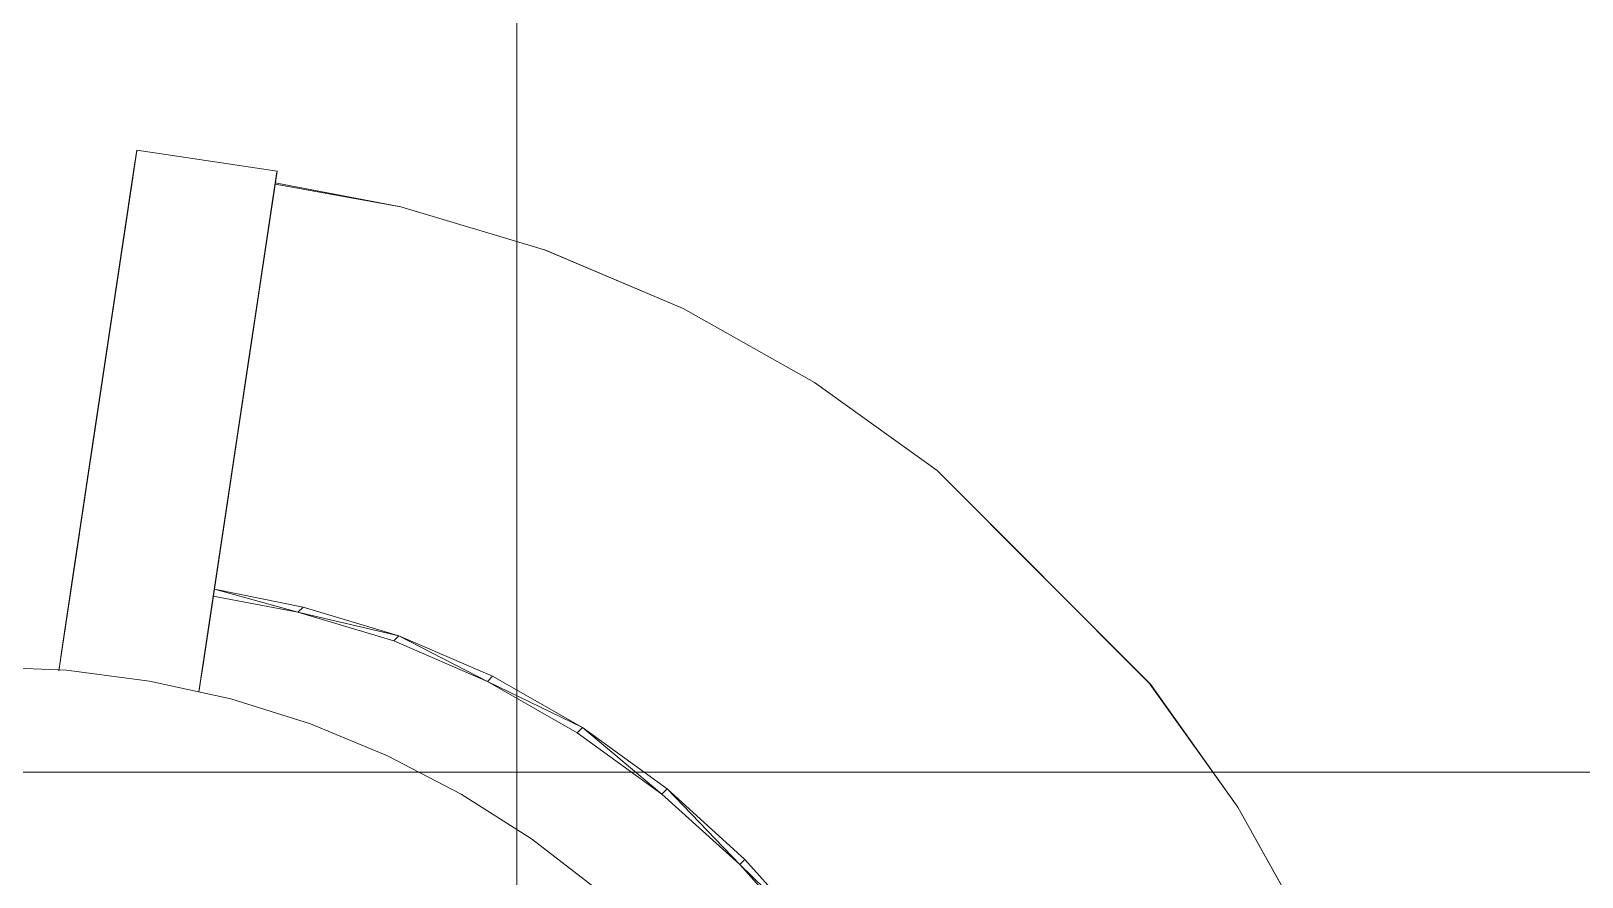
# Model space of a CAD drawing. Extents: x -566 to 72611, y -487 to 32334.
# Drawn here: x 89.18 to 101.5, y 306.17 to 312.89 of the extents above; entities that cross this region are included whole.
import ezdxf

# ---------------------------------------------------------------- set-up
doc = ezdxf.new("R2010")
doc.units = 0
doc.header["$LTSCALE"] = 0.5
doc.header["$MEASUREMENT"] = 0
doc.layers.add('ceilling', color=141, linetype='CONTINUOUS', lineweight=18)
doc.layers.add('floor', color=7, linetype='CONTINUOUS', lineweight=5, true_color=0xcfcfcf)
doc.layers.add('layout', color=7, linetype='CONTINUOUS', lineweight=5, true_color=0xcfcfcf)

msp = doc.modelspace()

# ---------------------------------------------------------------- hatches: boundary and pattern name
at = {"layer": 'floor'}
h = msp.add_hatch(dxfattribs=at)
h.set_pattern_fill('ANSI37', color=256, scale=100, angle=45)
h.set_pattern_definition([(90, (243.028, 267.632), (-12.5, 9e-16), []), (180, (243.028, 267.632), (-9e-16, -12.5), [])])
h.paths.add_polyline_path([(253.46925, 349.5), (154.11744, 349.5), (154.11744, 348.5), (101.14781, 348.5), (101.14781, 349.5), (0, 349.5), (0, 344.5), (36, 344.5, -0.33835703), (0, 308.66941), (0, 308.5), (0, 173.75), (253.46925, 173.75)])
h.paths.add_polyline_path([(36, 344.5), (0, 344.5), (0, 308.66941, 0.33835703)], flags=17)
h.paths.add_polyline_path([(253.46925, 173.75), (0, 173.75), (0, 173.74997), (0, 169.75), (253.46925, 169.75)])
h.paths.add_polyline_path([(253.46925, 169.75), (0, 169.75), (0, 149.21137), (36, 149.21137, -0.33835703), (0, 113.38078), (0, 113.21137), (0, 29.94998), (0, -5), (253.46925, -5)])
h.paths.add_polyline_path([(36, 149.21137), (0, 149.21137), (0, 113.38078, 0.33835703)], flags=17)
h.paths.add_polyline_path([(575.25, 169.75), (510, 169.75), (474.75, 169.75), (327.5, 169.75), (285.46925, 169.75), (285.46925, 165.75), (253.46925, 165.75), (253.46925, -5), (263.99725, -5), (263.99725, 95.99051), (287, 95.99051), (287, 97.5), (292, 97.5), (292, -5), (341.25, -5), (341.25, 13.02988), (341.25012, 15.02988), (346.24839, 15.02988, 0.36108524), (374.08728, 41.24999), (346.25012, 41.24999), (346.25012, 42.99999), (341.25, 42.99999), (341.25, 44.99999), (341.25, 97.5), (357.75, 97.5), (405.75, 97.5), (575.25, 97.5)])

# ---------------------------------------------------------------- linework, layer by layer
at = {"layer": 'ceilling'}
msp.add_line((0, 307), (533.5, 307), dxfattribs=at)
at = {"layer": 'layout'}
for points in [[(90.00382, 311.85087, -67.56718), (90.00382, 311.85087, -67.56718), (89.99067, 311.76286, -67.78764), (89.85228, 310.84032, -67.69993)], [(89.86526, 310.92678, -67.56361), (89.86526, 310.92678, -67.56361), (90.00382, 311.85087, -67.56718), (89.85228, 310.84032, -67.69993)], [(90.0175, 311.94182, -67.34775), (90.0175, 311.94182, -67.34775), (90.00382, 311.85087, -67.56718), (89.86526, 310.92678, -67.56361)], [(89.87858, 311.01566, -67.42873), (89.87858, 311.01566, -67.42873), (90.0175, 311.94182, -67.34775), (89.86526, 310.92678, -67.56361)], [(89.89222, 311.10699, -67.29533), (89.89222, 311.10699, -67.29533), (90.0175, 311.94182, -67.34775), (89.87858, 311.01566, -67.42873)], [(90.01737, 311.94057, -67.30764), (90.01737, 311.94057, -67.30764), (90.0175, 311.94182, -67.34775), (89.89222, 311.10699, -67.29533)], [(90.0164, 311.93479, -67.2679), (90.0164, 311.93479, -67.2679), (90.01737, 311.94057, -67.30764), (89.89222, 311.10699, -67.29533)], [(89.90633, 311.20079, -67.16345), (89.90633, 311.20079, -67.16345), (90.0164, 311.93479, -67.2679), (89.89222, 311.10699, -67.29533)], [(90.01487, 311.92456, -67.22897), (90.01487, 311.92456, -67.22897), (90.0164, 311.93479, -67.2679), (89.90633, 311.20079, -67.16345)], [(90.01268, 311.90998, -67.19132), (90.01268, 311.90998, -67.19132), (90.01487, 311.92456, -67.22897), (89.90633, 311.20079, -67.16345)], [(90.00991, 311.8913, -67.15537), (90.00991, 311.8913, -67.15537), (90.01268, 311.90998, -67.19132), (89.90633, 311.20079, -67.16345)], [(89.91041, 311.22767, -67.12991), (89.91041, 311.22767, -67.12991), (90.00991, 311.8913, -67.15537), (89.90633, 311.20079, -67.16345)], [(90.00654, 311.86856, -67.12155), (90.00654, 311.86856, -67.12155), (90.00991, 311.8913, -67.15537), (89.91041, 311.22767, -67.12991)], [(89.91484, 311.25782, -67.099), (89.91484, 311.25782, -67.099), (90.00654, 311.86856, -67.12155), (89.91041, 311.22767, -67.12991)], [(90.00255, 311.84212, -67.09026), (90.00255, 311.84212, -67.09026), (90.00654, 311.86856, -67.12155), (89.91484, 311.25782, -67.099)], [(89.91988, 311.291, -67.07101), (89.91988, 311.291, -67.07101), (90.00255, 311.84212, -67.09026), (89.91484, 311.25782, -67.099)], [(89.99808, 311.81235, -67.06184), (89.99808, 311.81235, -67.06184), (90.00255, 311.84212, -67.09026), (89.91988, 311.291, -67.07101)], [(90.0175, 311.94182, -67.34775), (90.0175, 311.94182, -67.34775), (90.01737, 311.94057, -67.30764), (91.13181, 311.77454, -67.34775)], [(89.99067, 311.76286, -67.78764), (89.99067, 311.76286, -67.78764), (89.97787, 311.67761, -68.0091), (89.82743, 310.67496, -67.97672)], [(89.82743, 310.67496, -67.97672), (89.82743, 310.67496, -67.97672), (89.99067, 311.76286, -67.78764), (89.83961, 310.75632, -67.83765)], [(89.85228, 310.84032, -67.69993), (89.85228, 310.84032, -67.69993), (89.99067, 311.76286, -67.78764), (89.83961, 310.75632, -67.83765)], [(89.92527, 311.32694, -67.0462), (89.92527, 311.32694, -67.0462), (89.99808, 311.81235, -67.06184), (89.91988, 311.291, -67.07101)], [(89.99317, 311.77956, -67.03663), (89.99317, 311.77956, -67.03663), (89.99808, 311.81235, -67.06184), (89.92527, 311.32694, -67.0462)], [(89.93101, 311.36512, -67.0248), (89.93101, 311.36512, -67.0248), (89.99317, 311.77956, -67.03663), (89.92527, 311.32694, -67.0462)], [(89.98786, 311.74405, -67.01492), (89.98786, 311.74405, -67.01492), (89.99317, 311.77956, -67.03663), (89.93101, 311.36512, -67.0248)], [(89.93697, 311.40533, -67.00702), (89.93697, 311.40533, -67.00702), (89.98786, 311.74405, -67.01492), (89.93101, 311.36512, -67.0248)], [(89.98445, 311.72153, -67.00424), (89.98445, 311.72153, -67.00424), (89.98786, 311.74405, -67.01492), (89.93697, 311.40533, -67.00702)], [(89.94333, 311.44722, -66.99302), (89.94333, 311.44722, -66.99302), (89.98445, 311.72153, -67.00424), (89.93697, 311.40533, -67.00702)], [(89.97625, 311.66678, -66.983), (89.97625, 311.66678, -66.983), (89.98445, 311.72153, -67.00424), (89.94333, 311.44722, -66.99302)], [(91.13181, 311.77454, -67.34775), (91.13181, 311.77454, -67.34775), (90.97952, 310.75955, -67.56361), (91.11818, 311.68373, -67.56718)], [(90.99285, 310.84843, -67.42873), (90.99285, 310.84843, -67.42873), (90.97952, 310.75955, -67.56361), (91.13181, 311.77454, -67.34775)], [(91.00661, 310.9398, -67.29533), (91.00661, 310.9398, -67.29533), (90.99285, 310.84843, -67.42873), (91.13181, 311.77454, -67.34775)], [(91.13163, 311.77334, -67.30764), (91.13163, 311.77334, -67.30764), (91.00661, 310.9398, -67.29533), (91.13181, 311.77454, -67.34775)], [(91.1308, 311.7676, -67.2679), (91.1308, 311.7676, -67.2679), (91.00661, 310.9398, -67.29533), (91.13163, 311.77334, -67.30764)], [(91.02064, 311.03351, -67.16345), (91.02064, 311.03351, -67.16345), (91.00661, 310.9398, -67.29533), (91.1308, 311.7676, -67.2679)], [(91.12927, 311.75737, -67.22897), (91.12927, 311.75737, -67.22897), (91.02064, 311.03351, -67.16345), (91.1308, 311.7676, -67.2679)], [(91.12707, 311.74279, -67.19132), (91.12707, 311.74279, -67.19132), (91.02064, 311.03351, -67.16345), (91.12927, 311.75737, -67.22897)], [(91.12431, 311.72411, -67.15537), (91.12431, 311.72411, -67.15537), (91.02064, 311.03351, -67.16345), (91.12707, 311.74279, -67.19132)], [(91.02467, 311.06043, -67.12991), (91.02467, 311.06043, -67.12991), (91.02064, 311.03351, -67.16345), (91.12431, 311.72411, -67.15537)], [(91.12089, 311.70142, -67.12155), (91.12089, 311.70142, -67.12155), (91.02467, 311.06043, -67.12991), (91.12431, 311.72411, -67.15537)], [(91.02923, 311.09063, -67.099), (91.02923, 311.09063, -67.099), (91.02467, 311.06043, -67.12991), (91.12089, 311.70142, -67.12155)], [(91.1169, 311.67497, -67.09026), (91.1169, 311.67497, -67.09026), (91.02923, 311.09063, -67.099), (91.12089, 311.70142, -67.12155)], [(89.96547, 311.59508, -68.23151), (89.96547, 311.59508, -68.23151), (89.95354, 311.51552, -68.45486), (89.79306, 310.44595, -68.40167)], [(89.80411, 310.51964, -68.25877), (89.80411, 310.51964, -68.25877), (89.96547, 311.59508, -68.23151), (89.79306, 310.44595, -68.40167)], [(89.81559, 310.596, -68.11711), (89.81559, 310.596, -68.11711), (89.96547, 311.59508, -68.23151), (89.80411, 310.51964, -68.25877)], [(89.97787, 311.67761, -68.0091), (89.97787, 311.67761, -68.0091), (89.96547, 311.59508, -68.23151), (89.81559, 310.596, -68.11711)], [(89.82743, 310.67496, -67.97672), (89.82743, 310.67496, -67.97672), (89.97787, 311.67761, -68.0091), (89.81559, 310.596, -68.11711)], [(89.94973, 311.49028, -66.98292), (89.94973, 311.49028, -66.98292), (89.97625, 311.66678, -66.983), (89.94333, 311.44722, -66.99302)], [(89.96967, 311.62286, -66.97688), (89.96967, 311.62286, -66.97688), (89.97625, 311.66678, -66.983), (89.94973, 311.49028, -66.98292)], [(89.95635, 311.53416, -66.97684), (89.95635, 311.53416, -66.97684), (89.96967, 311.62286, -66.97688), (89.94973, 311.49028, -66.98292)], [(89.96301, 311.57851, -66.97481), (89.96301, 311.57851, -66.97481), (89.96967, 311.62286, -66.97688), (89.95635, 311.53416, -66.97684)], [(91.10494, 311.59563, -67.78764), (91.10494, 311.59563, -67.78764), (90.94182, 310.50777, -67.97672), (91.09218, 311.51033, -68.00909)], [(90.95397, 310.58918, -67.83765), (90.95397, 310.58918, -67.83765), (90.94182, 310.50777, -67.97672), (91.10494, 311.59563, -67.78764)], [(90.96655, 310.67309, -67.69993), (90.96655, 310.67309, -67.69993), (90.95397, 310.58918, -67.83765), (91.10494, 311.59563, -67.78764)], [(91.11818, 311.68373, -67.56718), (91.11818, 311.68373, -67.56718), (90.96655, 310.67309, -67.69993), (91.10494, 311.59563, -67.78764)], [(90.97952, 310.75955, -67.56361), (90.97952, 310.75955, -67.56361), (90.96655, 310.67309, -67.69993), (91.11818, 311.68373, -67.56718)], [(91.03423, 311.12385, -67.07101), (91.03423, 311.12385, -67.07101), (91.02923, 311.09063, -67.099), (91.1169, 311.67497, -67.09026)], [(91.11243, 311.6452, -67.06184), (91.11243, 311.6452, -67.06184), (91.03423, 311.12385, -67.07101), (91.1169, 311.67497, -67.09026)], [(91.03958, 311.15966, -67.0462), (91.03958, 311.15966, -67.0462), (91.03423, 311.12385, -67.07101), (91.11243, 311.6452, -67.06184)], [(91.10748, 311.61228, -67.03663), (91.10748, 311.61228, -67.03663), (91.03958, 311.15966, -67.0462), (91.11243, 311.6452, -67.06184)], [(91.04536, 311.19798, -67.0248), (91.04536, 311.19798, -67.0248), (91.03958, 311.15966, -67.0462), (91.10748, 311.61228, -67.03663)], [(91.10213, 311.57682, -67.01492), (91.10213, 311.57682, -67.01492), (91.04536, 311.19798, -67.0248), (91.10748, 311.61228, -67.03663)], [(91.05137, 311.23814, -67.00702), (91.05137, 311.23814, -67.00702), (91.04536, 311.19798, -67.0248), (91.10213, 311.57682, -67.01492)], [(91.0988, 311.55438, -67.00424), (91.0988, 311.55438, -67.00424), (91.05137, 311.23814, -67.00702), (91.10213, 311.57682, -67.01492)], [(91.11615, 311.66992, -67.09033), (91.11615, 311.66992, -67.09033), (91.11774, 311.68054, -67.06297), (92.11585, 311.49087, -67.41982)], [(89.95354, 311.51552, -68.45486), (89.95354, 311.51552, -68.45486), (89.94201, 311.43868, -68.6791), (89.78241, 310.37481, -68.54575)], [(89.79306, 310.44595, -68.40167), (89.79306, 310.44595, -68.40167), (89.95354, 311.51552, -68.45486), (89.78241, 310.37481, -68.54575)], [(91.09218, 311.51033, -68.00909), (91.09218, 311.51033, -68.00909), (90.92994, 310.42886, -68.11711), (91.07982, 311.42793, -68.23151)], [(90.94182, 310.50777, -67.97672), (90.94182, 310.50777, -67.97672), (90.92994, 310.42886, -68.11711), (91.09218, 311.51033, -68.00909)], [(91.05759, 311.27999, -66.99302), (91.05759, 311.27999, -66.99302), (91.05137, 311.23814, -67.00702), (91.0988, 311.55438, -67.00424)], [(91.09056, 311.49951, -66.983), (91.09056, 311.49951, -66.983), (91.05759, 311.27999, -66.99302), (91.0988, 311.55438, -67.00424)], [(91.06413, 311.32309, -66.98292), (91.06413, 311.32309, -66.98292), (91.05759, 311.27999, -66.99302), (91.09056, 311.49951, -66.983)], [(91.08398, 311.45558, -66.97688), (91.08398, 311.45558, -66.97688), (91.06413, 311.32309, -66.98292), (91.09056, 311.49951, -66.983)], [(91.0707, 311.36701, -66.97684), (91.0707, 311.36701, -66.97684), (91.06413, 311.32309, -66.98292), (91.08398, 311.45558, -66.97688)], [(91.07736, 311.41136, -66.97481), (91.07736, 311.41136, -66.97481), (91.0707, 311.36701, -66.97684), (91.08398, 311.45558, -66.97688)], [(91.0988, 311.55438, -67.00424), (91.0988, 311.55438, -67.00424), (91.09648, 311.53907, -66.99698), (91.09056, 311.49951, -66.983)], [(93.25807, 311.15003, -67.46316), (93.25807, 311.15003, -67.46316), (93.25609, 311.1484, -67.50339), (92.11585, 311.49087, -67.41982)], [(89.93088, 311.36473, -68.90421), (89.93088, 311.36473, -68.90421), (89.92027, 311.29372, -69.13013), (89.75142, 310.16854, -69.07613)], [(89.7622, 310.24041, -68.83732), (89.7622, 310.24041, -68.83732), (89.93088, 311.36473, -68.90421), (89.75142, 310.16854, -69.07613)], [(89.94201, 311.43868, -68.6791), (89.94201, 311.43868, -68.6791), (89.93088, 311.36473, -68.90421), (89.7622, 310.24041, -68.83732)], [(89.77211, 310.30625, -68.69098), (89.77211, 310.30625, -68.69098), (89.94201, 311.43868, -68.6791), (89.7622, 310.24041, -68.83732)], [(89.78241, 310.37481, -68.54575), (89.78241, 310.37481, -68.54575), (89.94201, 311.43868, -68.6791), (89.77211, 310.30625, -68.69098)], [(91.06785, 311.34824, -68.45486), (91.06785, 311.34824, -68.45486), (90.89676, 310.20766, -68.54575), (91.05637, 311.27153, -68.6791)], [(90.90746, 310.27876, -68.40167), (90.90746, 310.27876, -68.40167), (90.89676, 310.20766, -68.54575), (91.06785, 311.34824, -68.45486)], [(91.07982, 311.42793, -68.23151), (91.07982, 311.42793, -68.23151), (90.90746, 310.27876, -68.40167), (91.06785, 311.34824, -68.45486)], [(90.91846, 310.35249, -68.25877), (90.91846, 310.35249, -68.25877), (90.90746, 310.27876, -68.40167), (91.07982, 311.42793, -68.23151)], [(90.92994, 310.42886, -68.11711), (90.92994, 310.42886, -68.11711), (90.91846, 310.35249, -68.25877), (91.07982, 311.42793, -68.23151)], [(89.91001, 311.22547, -69.35687), (89.91001, 311.22547, -69.35687), (89.90028, 311.16015, -69.58437), (89.7313, 310.03423, -69.55508)], [(89.74116, 310.09977, -69.31577), (89.74116, 310.09977, -69.31577), (89.91001, 311.22547, -69.35687), (89.7313, 310.03423, -69.55508)], [(89.92027, 311.29372, -69.13013), (89.92027, 311.29372, -69.13013), (89.91001, 311.22547, -69.35687), (89.74116, 310.09977, -69.31577)], [(89.75142, 310.16854, -69.07613), (89.75142, 310.16854, -69.07613), (89.92027, 311.29372, -69.13013), (89.74116, 310.09977, -69.31577)], [(91.05637, 311.27153, -68.6791), (91.05637, 311.27153, -68.6791), (90.8766, 310.07322, -68.83732), (91.04528, 311.19754, -68.90421)], [(90.88646, 310.1391, -68.69098), (90.88646, 310.1391, -68.69098), (90.8766, 310.07322, -68.83732), (91.05637, 311.27153, -68.6791)], [(90.89676, 310.20766, -68.54575), (90.89676, 310.20766, -68.54575), (90.88646, 310.1391, -68.69098), (91.05637, 311.27153, -68.6791)], [(89.89081, 311.09733, -69.81377), (89.89081, 311.09733, -69.81377), (89.88305, 311.0456, -70.00895), (89.71547, 309.92883, -69.95543)], [(89.72336, 309.98112, -69.75571), (89.72336, 309.98112, -69.75571), (89.89081, 311.09733, -69.81377), (89.71547, 309.92883, -69.95543)], [(89.90028, 311.16015, -69.58437), (89.90028, 311.16015, -69.58437), (89.89081, 311.09733, -69.81377), (89.72336, 309.98112, -69.75571)], [(89.7313, 310.03423, -69.55508), (89.7313, 310.03423, -69.55508), (89.90028, 311.16015, -69.58437), (89.72336, 309.98112, -69.75571)], [(91.03458, 311.12644, -69.13014), (91.03458, 311.12644, -69.13014), (90.85542, 309.93253, -69.31577), (91.02441, 311.05828, -69.35687)], [(90.86577, 310.00139, -69.07613), (90.86577, 310.00139, -69.07613), (90.85542, 309.93253, -69.31577), (91.03458, 311.12644, -69.13014)], [(91.04528, 311.19754, -68.90421), (91.04528, 311.19754, -68.90421), (90.86577, 310.00139, -69.07613), (91.03458, 311.12644, -69.13014)], [(90.8766, 310.07322, -68.83732), (90.8766, 310.07322, -68.83732), (90.86577, 310.00139, -69.07613), (91.04528, 311.19754, -68.90421)], [(93.25807, 311.15003, -67.46316), (93.25807, 311.15003, -67.46316), (93.25889, 311.14818, -67.423), (94.35853, 310.68314, -67.49601)], [(89.8753, 310.99422, -70.20546), (89.8753, 310.99422, -70.20546), (89.86771, 310.94352, -70.40212), (89.70013, 309.82641, -70.35532)], [(89.70771, 309.87728, -70.1553), (89.70771, 309.87728, -70.1553), (89.8753, 310.99422, -70.20546), (89.70013, 309.82641, -70.35532)], [(89.88305, 311.0456, -70.00895), (89.88305, 311.0456, -70.00895), (89.8753, 310.99422, -70.20546), (89.70771, 309.87728, -70.1553)], [(89.71547, 309.92883, -69.95543), (89.71547, 309.92883, -69.95543), (89.88305, 311.0456, -70.00895), (89.70771, 309.87728, -70.1553)], [(91.01455, 310.99291, -69.58437), (91.01455, 310.99291, -69.58437), (90.83763, 309.81389, -69.75571), (91.00517, 310.93018, -69.81377)], [(90.84565, 309.86708, -69.55508), (90.84565, 309.86708, -69.55508), (90.83763, 309.81389, -69.75571), (91.01455, 310.99291, -69.58437)], [(91.02441, 311.05828, -69.35687), (91.02441, 311.05828, -69.35687), (90.84565, 309.86708, -69.55508), (91.01455, 310.99291, -69.58437)], [(90.85542, 309.93253, -69.31577), (90.85542, 309.93253, -69.31577), (90.84565, 309.86708, -69.55508), (91.02441, 311.05828, -69.35687)], [(89.85276, 310.84399, -70.7959), (89.85276, 310.84399, -70.7959), (89.84549, 310.79524, -70.99301), (89.67782, 309.67769, -70.95628)], [(89.68514, 309.72657, -70.75581), (89.68514, 309.72657, -70.75581), (89.85276, 310.84399, -70.7959), (89.67782, 309.67769, -70.95628)], [(89.86022, 310.89343, -70.59894), (89.86022, 310.89343, -70.59894), (89.85276, 310.84399, -70.7959), (89.68514, 309.72657, -70.75581)], [(89.69259, 309.77619, -70.55549), (89.69259, 309.77619, -70.55549), (89.86022, 310.89343, -70.59894), (89.68514, 309.72657, -70.75581)], [(89.86771, 310.94352, -70.40212), (89.86771, 310.94352, -70.40212), (89.86022, 310.89343, -70.59894), (89.69259, 309.77619, -70.55549)], [(89.70013, 309.82641, -70.35532), (89.70013, 309.82641, -70.35532), (89.86771, 310.94352, -70.40212), (89.69259, 309.77619, -70.55549)], [(90.99741, 310.87845, -70.00896), (90.99741, 310.87845, -70.00896), (90.82211, 309.71009, -70.1553), (90.98969, 310.82703, -70.20546)], [(90.82982, 309.76169, -69.95543), (90.82982, 309.76169, -69.95543), (90.82211, 309.71009, -70.1553), (90.99741, 310.87845, -70.00896)], [(91.00517, 310.93018, -69.81377), (91.00517, 310.93018, -69.81377), (90.82982, 309.76169, -69.95543), (90.99741, 310.87845, -70.00896)], [(90.83763, 309.81389, -69.75571), (90.83763, 309.81389, -69.75571), (90.82982, 309.76169, -69.95543), (91.00517, 310.93018, -69.81377)], [(89.83825, 310.74713, -71.19027), (89.83825, 310.74713, -71.19027), (89.83111, 310.69963, -71.38766), (89.66344, 309.58191, -71.35767)], [(89.67054, 309.62946, -71.1569), (89.67054, 309.62946, -71.1569), (89.83825, 310.74713, -71.19027), (89.66344, 309.58191, -71.35767)], [(89.6829, 309.71169, -96.8737), (89.6829, 309.71169, -96.8737), (89.66817, 309.6135, -96.34516), (89.84501, 310.79226, -96.69225)], [(89.83028, 310.6939, -96.16259), (89.83028, 310.6939, -96.16259), (89.84501, 310.79226, -96.69225), (89.66817, 309.6135, -96.34516)], [(89.84549, 310.79524, -70.99301), (89.84549, 310.79524, -70.99301), (89.83825, 310.74713, -71.19027), (89.67054, 309.62946, -71.1569)], [(89.67782, 309.67769, -70.95628), (89.67782, 309.67769, -70.95628), (89.84549, 310.79524, -70.99301), (89.67054, 309.62946, -71.1569)], [(90.97453, 310.72616, -70.59894), (90.97453, 310.72616, -70.59894), (90.79949, 309.55943, -70.75581), (90.96716, 310.6768, -70.7959)], [(90.80698, 309.609, -70.55549), (90.80698, 309.609, -70.55549), (90.79949, 309.55943, -70.75581), (90.97453, 310.72616, -70.59894)], [(90.98211, 310.77633, -70.40212), (90.98211, 310.77633, -70.40212), (90.80698, 309.609, -70.55549), (90.97453, 310.72616, -70.59894)], [(90.81448, 309.65926, -70.35532), (90.81448, 309.65926, -70.35532), (90.80698, 309.609, -70.55549), (90.98211, 310.77633, -70.40212)], [(90.98969, 310.82703, -70.20546), (90.98969, 310.82703, -70.20546), (90.81448, 309.65926, -70.35532), (90.98211, 310.77633, -70.40212)], [(90.82211, 309.71009, -70.1553), (90.82211, 309.71009, -70.1553), (90.81448, 309.65926, -70.35532), (90.98969, 310.82703, -70.20546)], [(78.73679, 310.69194, -69.73263), (100.47228, 288.95387, -69.72025), (100.47362, 288.95512, -69.73263)], [(89.63814, 309.41353, -95.28979), (89.63814, 309.41353, -95.28979), (89.81528, 310.59406, -95.63255), (89.65327, 309.51409, -95.81737)], [(89.80016, 310.49315, -95.10271), (89.80016, 310.49315, -95.10271), (89.81528, 310.59406, -95.63255), (89.63814, 309.41353, -95.28979)], [(89.81717, 310.6067, -71.78289), (89.81717, 310.6067, -71.78289), (89.81042, 310.56123, -71.98071), (89.64262, 309.44329, -71.9604)], [(89.6495, 309.48881, -71.75961), (89.6495, 309.48881, -71.75961), (89.81717, 310.6067, -71.78289), (89.64262, 309.44329, -71.9604)], [(89.82414, 310.65282, -71.58521), (89.82414, 310.65282, -71.58521), (89.81717, 310.6067, -71.78289), (89.6495, 309.48881, -71.75961)], [(89.65638, 309.53502, -71.55856), (89.65638, 309.53502, -71.55856), (89.82414, 310.65282, -71.58521), (89.6495, 309.48881, -71.75961)], [(89.65327, 309.51409, -95.81737), (89.65327, 309.51409, -95.81737), (89.83028, 310.6939, -96.16259), (89.66817, 309.6135, -96.34516)], [(89.81528, 310.59406, -95.63255), (89.81528, 310.59406, -95.63255), (89.83028, 310.6939, -96.16259), (89.65327, 309.51409, -95.81737)], [(89.83111, 310.69963, -71.38766), (89.83111, 310.69963, -71.38766), (89.82414, 310.65282, -71.58521), (89.65638, 309.53502, -71.55856)], [(89.66344, 309.58191, -71.35767), (89.66344, 309.58191, -71.35767), (89.83111, 310.69963, -71.38766), (89.65638, 309.53502, -71.55856)], [(90.79725, 309.54454, -96.8737), (90.79725, 309.54454, -96.8737), (90.95936, 310.62512, -96.69225), (90.78248, 309.44622, -96.34516)], [(90.94467, 310.52671, -96.16259), (90.94467, 310.52671, -96.16259), (90.78248, 309.44622, -96.34516), (90.95936, 310.62512, -96.69225)], [(90.9598, 310.62796, -70.99301), (90.9598, 310.62796, -70.99301), (90.78494, 309.46227, -71.1569), (90.95256, 310.57986, -71.19027)], [(90.79217, 309.51055, -70.95628), (90.79217, 309.51055, -70.95628), (90.78494, 309.46227, -71.1569), (90.9598, 310.62796, -70.99301)], [(90.96716, 310.6768, -70.7959), (90.96716, 310.6768, -70.7959), (90.79217, 309.51055, -70.95628), (90.9598, 310.62796, -70.99301)], [(90.79949, 309.55943, -70.75581), (90.79949, 309.55943, -70.75581), (90.79217, 309.51055, -70.95628), (90.96716, 310.6768, -70.7959)], [(95.40326, 310.09625, -67.51794), (95.40326, 310.09625, -67.51794), (95.40142, 310.09446, -67.55817), (94.35853, 310.68314, -67.49601)], [(89.80362, 310.51632, -72.17908), (89.80362, 310.51632, -72.17908), (89.76777, 310.27739, -73.24213), (89.60672, 309.20424, -73.02425)], [(89.64262, 309.44329, -71.9604), (89.64262, 309.44329, -71.9604), (89.80362, 310.51632, -72.17908), (89.60672, 309.20424, -73.02425)], [(89.62293, 309.31184, -94.76241), (89.62293, 309.31184, -94.76241), (89.80016, 310.49315, -95.10271), (89.63814, 309.41353, -95.28979)], [(89.78482, 310.3909, -94.5731), (89.78482, 310.3909, -94.5731), (89.80016, 310.49315, -95.10271), (89.62293, 309.31184, -94.76241)], [(89.81042, 310.56123, -71.98071), (89.81042, 310.56123, -71.98071), (89.80362, 310.51632, -72.17908), (89.64262, 309.44329, -71.9604)], [(89.76777, 310.27739, -73.24213), (89.76777, 310.27739, -73.24213), (89.80362, 310.51632, -72.17908), (89.66309, 309.57967, -76.34729)], [(90.93849, 310.48568, -71.58521), (90.93849, 310.48568, -71.58521), (90.76376, 309.32158, -71.75961), (90.93157, 310.43951, -71.78289)], [(90.77078, 309.36783, -71.55856), (90.77078, 309.36783, -71.55856), (90.76376, 309.32158, -71.75961), (90.93849, 310.48568, -71.58521)], [(90.76762, 309.34695, -95.81737), (90.76762, 309.34695, -95.81737), (90.78248, 309.44622, -96.34516), (90.94467, 310.52671, -96.16259)], [(90.92964, 310.42691, -95.63255), (90.92964, 310.42691, -95.63255), (90.76762, 309.34695, -95.81737), (90.94467, 310.52671, -96.16259)], [(90.94551, 310.53244, -71.38766), (90.94551, 310.53244, -71.38766), (90.77078, 309.36783, -71.55856), (90.93849, 310.48568, -71.58521)], [(90.77779, 309.41477, -71.35767), (90.77779, 309.41477, -71.35767), (90.77078, 309.36783, -71.55856), (90.94551, 310.53244, -71.38766)], [(90.95256, 310.57986, -71.19027), (90.95256, 310.57986, -71.19027), (90.77779, 309.41477, -71.35767), (90.94551, 310.53244, -71.38766)], [(90.78494, 309.46227, -71.1569), (90.78494, 309.46227, -71.1569), (90.77779, 309.41477, -71.35767), (90.95256, 310.57986, -71.19027)], [(89.6075, 309.20881, -94.23525), (89.6075, 309.20881, -94.23525), (89.78482, 310.3909, -94.5731), (89.62293, 309.31184, -94.76241)], [(89.76926, 310.28748, -94.04369), (89.76926, 310.28748, -94.04369), (89.78482, 310.3909, -94.5731), (89.6075, 309.20881, -94.23525)], [(90.91793, 310.34904, -72.17908), (90.91793, 310.34904, -72.17908), (90.72111, 309.03705, -73.02425), (90.88212, 310.11024, -73.24213)], [(90.75697, 309.27615, -71.9604), (90.75697, 309.27615, -71.9604), (90.72111, 309.03705, -73.02425), (90.91793, 310.34904, -72.17908)], [(90.7525, 309.24638, -95.28979), (90.7525, 309.24638, -95.28979), (90.76762, 309.34695, -95.81737), (90.92964, 310.42691, -95.63255)], [(90.91447, 310.32587, -95.10271), (90.91447, 310.32587, -95.10271), (90.7525, 309.24638, -95.28979), (90.92964, 310.42691, -95.63255)], [(90.93157, 310.43951, -71.78289), (90.93157, 310.43951, -71.78289), (90.75697, 309.27615, -71.9604), (90.92468, 310.394, -71.98071)], [(90.76376, 309.32158, -71.75961), (90.76376, 309.32158, -71.75961), (90.75697, 309.27615, -71.9604), (90.93157, 310.43951, -71.78289)], [(90.92468, 310.394, -71.98071), (90.92468, 310.394, -71.98071), (90.75697, 309.27615, -71.9604), (90.91793, 310.34904, -72.17908)], [(89.76777, 310.27739, -73.24213), (89.76777, 310.27739, -73.24213), (89.66309, 309.57967, -76.34729), (89.50151, 308.50255, -76.14727)], [(89.60672, 309.20424, -73.02425), (89.60672, 309.20424, -73.02425), (89.76777, 310.27739, -73.24213), (89.50151, 308.50255, -76.14727)], [(89.59185, 309.10462, -93.70831), (89.59185, 309.10462, -93.70831), (89.76926, 310.28748, -94.04369), (89.6075, 309.20881, -94.23525)], [(89.75356, 310.18282, -93.5145), (89.75356, 310.18282, -93.5145), (89.76926, 310.28748, -94.04369), (89.59185, 309.10462, -93.70831)], [(90.72177, 309.04158, -94.23525), (90.72177, 309.04158, -94.23525), (90.73724, 309.14456, -94.76241), (90.89917, 310.22375, -94.5731)], [(90.88365, 310.12029, -94.04369), (90.88365, 310.12029, -94.04369), (90.72177, 309.04158, -94.23525), (90.89917, 310.22375, -94.5731)], [(90.73724, 309.14456, -94.76241), (90.73724, 309.14456, -94.76241), (90.7525, 309.24638, -95.28979), (90.91447, 310.32587, -95.10271)], [(90.89917, 310.22375, -94.5731), (90.89917, 310.22375, -94.5731), (90.73724, 309.14456, -94.76241), (90.91447, 310.32587, -95.10271)], [(89.57603, 308.99922, -93.18159), (89.57603, 308.99922, -93.18159), (89.75356, 310.18282, -93.5145), (89.59185, 309.10462, -93.70831)], [(89.7377, 310.07694, -92.98553), (89.7377, 310.07694, -92.98553), (89.75356, 310.18282, -93.5145), (89.57603, 308.99922, -93.18159)], [(90.88212, 310.11024, -73.24213), (90.88212, 310.11024, -73.24213), (90.61582, 308.33528, -76.14727), (90.77748, 309.41248, -76.3473)], [(90.72111, 309.03705, -73.02425), (90.72111, 309.03705, -73.02425), (90.61582, 308.33528, -76.14727), (90.88212, 310.11024, -73.24213)], [(90.70612, 308.93739, -93.70831), (90.70612, 308.93739, -93.70831), (90.72177, 309.04158, -94.23525), (90.88365, 310.12029, -94.04369)], [(90.88365, 310.12029, -94.04369), (90.88365, 310.12029, -94.04369), (90.70612, 308.93739, -93.70831), (90.86796, 310.01563, -93.5145)], [(95.40326, 310.09625, -67.51794), (95.40326, 310.09625, -67.51794), (95.40302, 310.09476, -67.47775), (96.37849, 309.3968, -67.52867)], [(89.55999, 308.89248, -92.65508), (89.55999, 308.89248, -92.65508), (89.7377, 310.07694, -92.98553), (89.57603, 308.99922, -93.18159)], [(89.72165, 309.96986, -92.45678), (89.72165, 309.96986, -92.45678), (89.7377, 310.07694, -92.98553), (89.55999, 308.89248, -92.65508)], [(90.69034, 308.83194, -93.18158), (90.69034, 308.83194, -93.18158), (90.70612, 308.93739, -93.70831), (90.86796, 310.01563, -93.5145)], [(90.85205, 309.9098, -92.98553), (90.85205, 309.9098, -92.98553), (90.69034, 308.83194, -93.18158), (90.86796, 310.01563, -93.5145)], [(89.52746, 308.67564, -91.60274), (89.52746, 308.67564, -91.60274), (89.70543, 309.86157, -91.92825), (89.54381, 308.78467, -92.1288)], [(89.68891, 309.75203, -91.39996), (89.68891, 309.75203, -91.39996), (89.70543, 309.86157, -91.92825), (89.52746, 308.67564, -91.60274)], [(89.54381, 308.78467, -92.1288), (89.54381, 308.78467, -92.1288), (89.72165, 309.96986, -92.45678), (89.55999, 308.89248, -92.65508)], [(89.70543, 309.86157, -91.92825), (89.70543, 309.86157, -91.92825), (89.72165, 309.96986, -92.45678), (89.54381, 308.78467, -92.1288)], [(90.67434, 308.72534, -92.65508), (90.67434, 308.72534, -92.65508), (90.69034, 308.83194, -93.18158), (90.85205, 309.9098, -92.98553)], [(90.836, 309.80271, -92.45678), (90.836, 309.80271, -92.45678), (90.67434, 308.72534, -92.65508), (90.85205, 309.9098, -92.98553)], [(89.51093, 308.56541, -91.07691), (89.51093, 308.56541, -91.07691), (89.68891, 309.75203, -91.39996), (89.52746, 308.67564, -91.60274)], [(89.67234, 309.64132, -90.87189), (89.67234, 309.64132, -90.87189), (89.68891, 309.75203, -91.39996), (89.51093, 308.56541, -91.07691)], [(90.65816, 308.61752, -92.1288), (90.65816, 308.61752, -92.1288), (90.67434, 308.72534, -92.65508), (90.836, 309.80271, -92.45678)], [(90.8197, 309.69434, -91.92825), (90.8197, 309.69434, -91.92825), (90.65816, 308.61752, -92.1288), (90.836, 309.80271, -92.45678)], [(89.49414, 308.45354, -90.54951), (89.49414, 308.45354, -90.54951), (89.67234, 309.64132, -90.87189), (89.51093, 308.56541, -91.07691)], [(89.65559, 309.52975, -90.34601), (89.65559, 309.52975, -90.34601), (89.67234, 309.64132, -90.87189), (89.49414, 308.45354, -90.54951)], [(90.64186, 308.50845, -91.60274), (90.64186, 308.50845, -91.60274), (90.65816, 308.61752, -92.1288), (90.8197, 309.69434, -91.92825)], [(90.8033, 309.58484, -91.39996), (90.8033, 309.58484, -91.39996), (90.64186, 308.50845, -91.60274), (90.8197, 309.69434, -91.92825)], [(89.66309, 309.57967, -76.34729), (89.66309, 309.57967, -76.34729), (89.56196, 308.90538, -79.9634), (89.39902, 307.81959, -79.80917)], [(89.50151, 308.50255, -76.14727), (89.50151, 308.50255, -76.14727), (89.66309, 309.57967, -76.34729), (89.39902, 307.81959, -79.80917)], [(89.47692, 308.33917, -89.99577), (89.47692, 308.33917, -89.99577), (89.65559, 309.52975, -90.34601), (89.49414, 308.45354, -90.54951)], [(89.63871, 309.41728, -89.80136), (89.63871, 309.41728, -89.80136), (89.65559, 309.52975, -90.34601), (89.47692, 308.33917, -89.99577)], [(90.62524, 308.39814, -91.07691), (90.62524, 308.39814, -91.07691), (90.64186, 308.50845, -91.60274), (90.8033, 309.58484, -91.39996)], [(90.78673, 309.47413, -90.87189), (90.78673, 309.47413, -90.87189), (90.62524, 308.39814, -91.07691), (90.8033, 309.58484, -91.39996)], [(89.46092, 308.23187, -89.4389), (89.46092, 308.23187, -89.4389), (89.63871, 309.41728, -89.80136), (89.47692, 308.33917, -89.99577)], [(89.62298, 309.31248, -89.25737), (89.62298, 309.31248, -89.25737), (89.63871, 309.41728, -89.80136), (89.46092, 308.23187, -89.4389)], [(89.60672, 309.20424, -73.02425), (89.60672, 309.20424, -73.02425), (89.50151, 308.50255, -76.14727), (89.64262, 309.44329, -71.9604)], [(90.77748, 309.41248, -76.3473), (90.77748, 309.41248, -76.3473), (90.51337, 307.65244, -79.80917), (90.67627, 308.73811, -79.9634)], [(90.61582, 308.33528, -76.14727), (90.61582, 308.33528, -76.14727), (90.51337, 307.65244, -79.80917), (90.77748, 309.41248, -76.3473)], [(90.59131, 308.17198, -89.99577), (90.59131, 308.17198, -89.99577), (90.60845, 308.28626, -90.54951), (90.76994, 309.36261, -90.34601)], [(90.75307, 309.25013, -89.80136), (90.75307, 309.25013, -89.80136), (90.59131, 308.17198, -89.99577), (90.76994, 309.36261, -90.34601)], [(90.60845, 308.28626, -90.54951), (90.60845, 308.28626, -90.54951), (90.62524, 308.39814, -91.07691), (90.78673, 309.47413, -90.87189)], [(90.76994, 309.36261, -90.34601), (90.76994, 309.36261, -90.34601), (90.60845, 308.28626, -90.54951), (90.78673, 309.47413, -90.87189)], [(98.07165, 307.69802, -67.51612), (98.07165, 307.69802, -67.51612), (96.37849, 309.3968, -67.52867), (98.07025, 307.6977, -67.47594)], [(89.44588, 308.13191, -88.8808), (89.44588, 308.13191, -88.8808), (89.62298, 309.31248, -89.25737), (89.46092, 308.23187, -89.4389)], [(89.60838, 309.21485, -88.71218), (89.60838, 309.21485, -88.71218), (89.62298, 309.31248, -89.25737), (89.44588, 308.13191, -88.8808)], [(90.57518, 308.06464, -89.4389), (90.57518, 308.06464, -89.4389), (90.59131, 308.17198, -89.99577), (90.75307, 309.25013, -89.80136)], [(90.73737, 309.14529, -89.25737), (90.73737, 309.14529, -89.25737), (90.57518, 308.06464, -89.4389), (90.75307, 309.25013, -89.80136)], [(89.41923, 307.95415, -87.76123), (89.41923, 307.95415, -87.76123), (89.59475, 309.12438, -88.16586), (89.43199, 308.03928, -88.32154)], [(89.5823, 309.0412, -87.61851), (89.5823, 309.0412, -87.61851), (89.59475, 309.12438, -88.16586), (89.41923, 307.95415, -87.76123)], [(89.43199, 308.03928, -88.32154), (89.43199, 308.03928, -88.32154), (89.60838, 309.21485, -88.71218), (89.44588, 308.13191, -88.8808)], [(89.59475, 309.12438, -88.16586), (89.59475, 309.12438, -88.16586), (89.60838, 309.21485, -88.71218), (89.43199, 308.03928, -88.32154)], [(90.56028, 307.96472, -88.8808), (90.56028, 307.96472, -88.8808), (90.57518, 308.06464, -89.4389), (90.73737, 309.14529, -89.25737)], [(90.72265, 309.04762, -88.71218), (90.72265, 309.04762, -88.71218), (90.56028, 307.96472, -88.8808), (90.73737, 309.14529, -89.25737)], [(89.40752, 307.87628, -87.19993), (89.40752, 307.87628, -87.19993), (89.5823, 309.0412, -87.61851), (89.41923, 307.95415, -87.76123)], [(89.57086, 308.96514, -87.07021), (89.57086, 308.96514, -87.07021), (89.5823, 309.0412, -87.61851), (89.40752, 307.87628, -87.19993)], [(90.54634, 307.87213, -88.32154), (90.54634, 307.87213, -88.32154), (90.56028, 307.96472, -88.8808), (90.72265, 309.04762, -88.71218)], [(90.70914, 308.95719, -88.16586), (90.70914, 308.95719, -88.16586), (90.54634, 307.87213, -88.32154), (90.72265, 309.04762, -88.71218)], [(89.39696, 307.80591, -86.63776), (89.39696, 307.80591, -86.63776), (89.57086, 308.96514, -87.07021), (89.40752, 307.87628, -87.19993)], [(89.56056, 308.89641, -86.52105), (89.56056, 308.89641, -86.52105), (89.57086, 308.96514, -87.07021), (89.39696, 307.80591, -86.63776)], [(90.52188, 307.70913, -87.19993), (90.52188, 307.70913, -87.19993), (90.53354, 307.78688, -87.76122), (90.69661, 308.87392, -87.61851)], [(90.68525, 308.79795, -87.07021), (90.68525, 308.79795, -87.07021), (90.52188, 307.70913, -87.19993), (90.69661, 308.87392, -87.61851)], [(90.53354, 307.78688, -87.76122), (90.53354, 307.78688, -87.76122), (90.54634, 307.87213, -88.32154), (90.70914, 308.95719, -88.16586)], [(90.69661, 308.87392, -87.61851), (90.69661, 308.87392, -87.61851), (90.53354, 307.78688, -87.76122), (90.70914, 308.95719, -88.16586)], [(90.51131, 307.63877, -86.63776), (90.51131, 307.63877, -86.63776), (90.52188, 307.70913, -87.19993), (90.68525, 308.79795, -87.07021)], [(90.67491, 308.72926, -86.52105), (90.67491, 308.72926, -86.52105), (90.51131, 307.63877, -86.63776), (90.68525, 308.79795, -87.07021)], [(90.62524, 308.39814, -91.07691), (90.62524, 308.39814, -91.07691), (91.29809, 308.27051, -77.42431), (90.63355, 308.45329, -91.33982)], [(91.33884, 308.31107, -76.53475), (91.33884, 308.31107, -76.53475), (90.63355, 308.45329, -91.33982), (91.29809, 308.27051, -77.42431)], [(91.33884, 308.31107, -76.53475), (91.33884, 308.31107, -76.53475), (91.29809, 308.27051, -77.42431), (92.10023, 308.08238, -76.55921)], [(92.05948, 308.04182, -77.44877), (92.05948, 308.04182, -77.44877), (92.10023, 308.08238, -76.55921), (91.29809, 308.27051, -77.42431)], [(92.05948, 308.04182, -77.44877), (92.05948, 308.04182, -77.44877), (92.80335, 307.72102, -77.46822), (92.10023, 308.08238, -76.55921)], [(92.8441, 307.76158, -76.57867), (92.8441, 307.76158, -76.57867), (92.10023, 308.08238, -76.55921), (92.80335, 307.72102, -77.46822)], [(89.45774, 307.80923, -80.51045), (89.45774, 307.80923, -80.51045), (88.79238, 307.83744, -80.51045), (89.45774, 307.80923, -79.38364)], [(88.79238, 307.83744, -79.38364), (88.79238, 307.83744, -79.38364), (89.45774, 307.80923, -79.38364), (88.79238, 307.83744, -80.51045)], [(90.11691, 307.72354, -80.51045), (90.11691, 307.72354, -80.51045), (89.45774, 307.80923, -80.51045), (90.11691, 307.72354, -79.38364)], [(89.45774, 307.80923, -79.38364), (89.45774, 307.80923, -79.38364), (90.11691, 307.72354, -79.38364), (89.45774, 307.80923, -80.51045)], [(92.8441, 307.76158, -76.57867), (92.8441, 307.76158, -76.57867), (92.80335, 307.72102, -77.46822), (93.55812, 307.35398, -76.5928)], [(90.76521, 307.58112, -80.51045), (90.76521, 307.58112, -80.51045), (90.11691, 307.72354, -80.51045), (90.76521, 307.58112, -79.38364)], [(90.11691, 307.72354, -79.38364), (90.11691, 307.72354, -79.38364), (90.76521, 307.58112, -79.38364), (90.11691, 307.72354, -80.51045)], [(93.51737, 307.31342, -77.48236), (93.51737, 307.31342, -77.48236), (93.55812, 307.35398, -76.5928), (92.80335, 307.72102, -77.46822)], [(98.07165, 307.69802, -67.51612), (98.07165, 307.69802, -67.51612), (98.76776, 306.72062, -67.49301), (98.07016, 307.69606, -67.55636)], [(91.39758, 307.3829, -80.51045), (91.39758, 307.3829, -80.51045), (90.76521, 307.58112, -80.51045), (91.39758, 307.3829, -79.38364)], [(90.76521, 307.58112, -79.38364), (90.76521, 307.58112, -79.38364), (91.39758, 307.3829, -79.38364), (90.76521, 307.58112, -80.51045)], [(92.00938, 307.13043, -80.51045), (92.00938, 307.13043, -80.51045), (91.39758, 307.3829, -80.51045), (92.00938, 307.13043, -79.38364)], [(91.39758, 307.3829, -79.38364), (91.39758, 307.3829, -79.38364), (92.00938, 307.13043, -79.38364), (91.39758, 307.3829, -80.51045)], [(93.51737, 307.31342, -77.48236), (93.51737, 307.31342, -77.48236), (94.18977, 306.82581, -77.49094), (93.55812, 307.35398, -76.5928)], [(94.23052, 306.86637, -76.60138), (94.23052, 306.86637, -76.60138), (93.55812, 307.35398, -76.5928), (94.18977, 306.82581, -77.49094)], [(92.59608, 306.82564, -80.51045), (92.59608, 306.82564, -80.51045), (92.00938, 307.13043, -80.51045), (92.59608, 306.82564, -79.38364)], [(92.00938, 307.13043, -79.38364), (92.00938, 307.13043, -79.38364), (92.59608, 306.82564, -79.38364), (92.00938, 307.13043, -80.51045)], [(93.15312, 306.47071, -80.51045), (93.15312, 306.47071, -80.51045), (92.59608, 306.82564, -80.51045), (93.15312, 306.47071, -79.38364)], [(92.59608, 306.82564, -79.38364), (92.59608, 306.82564, -79.38364), (93.15312, 306.47071, -79.38364), (92.59608, 306.82564, -80.51045)], [(94.18977, 306.82581, -77.49094), (94.18977, 306.82581, -77.49094), (94.80946, 306.26623, -77.4938), (94.23052, 306.86637, -76.60138)], [(94.85029, 306.30687, -76.60426), (94.85029, 306.30687, -76.60426), (94.23052, 306.86637, -76.60138), (94.80946, 306.26623, -77.4938)], [(99.3511, 305.67429, -67.45901), (99.3511, 305.67429, -67.45901), (98.76776, 306.72062, -67.49301), (99.34901, 305.67483, -67.41885)], [(93.67654, 306.0684, -80.51045), (93.67654, 306.0684, -80.51045), (93.15312, 306.47071, -80.51045), (93.67654, 306.0684, -79.38364)], [(93.15312, 306.47071, -79.38364), (93.15312, 306.47071, -79.38364), (93.67654, 306.0684, -79.38364), (93.15312, 306.47071, -80.51045)], [(94.85029, 306.30687, -76.60426), (94.85029, 306.30687, -76.60426), (94.80946, 306.26623, -77.4938), (95.40689, 305.68453, -76.60138)], [(94.80946, 306.26623, -77.4938), (94.80946, 306.26623, -77.4938), (95.40689, 305.68453, -76.60138), (95.36614, 305.64397, -77.49094)]]:
    msp.add_3dface(points, dxfattribs=at)

doc.saveas('drawing.dxf')
